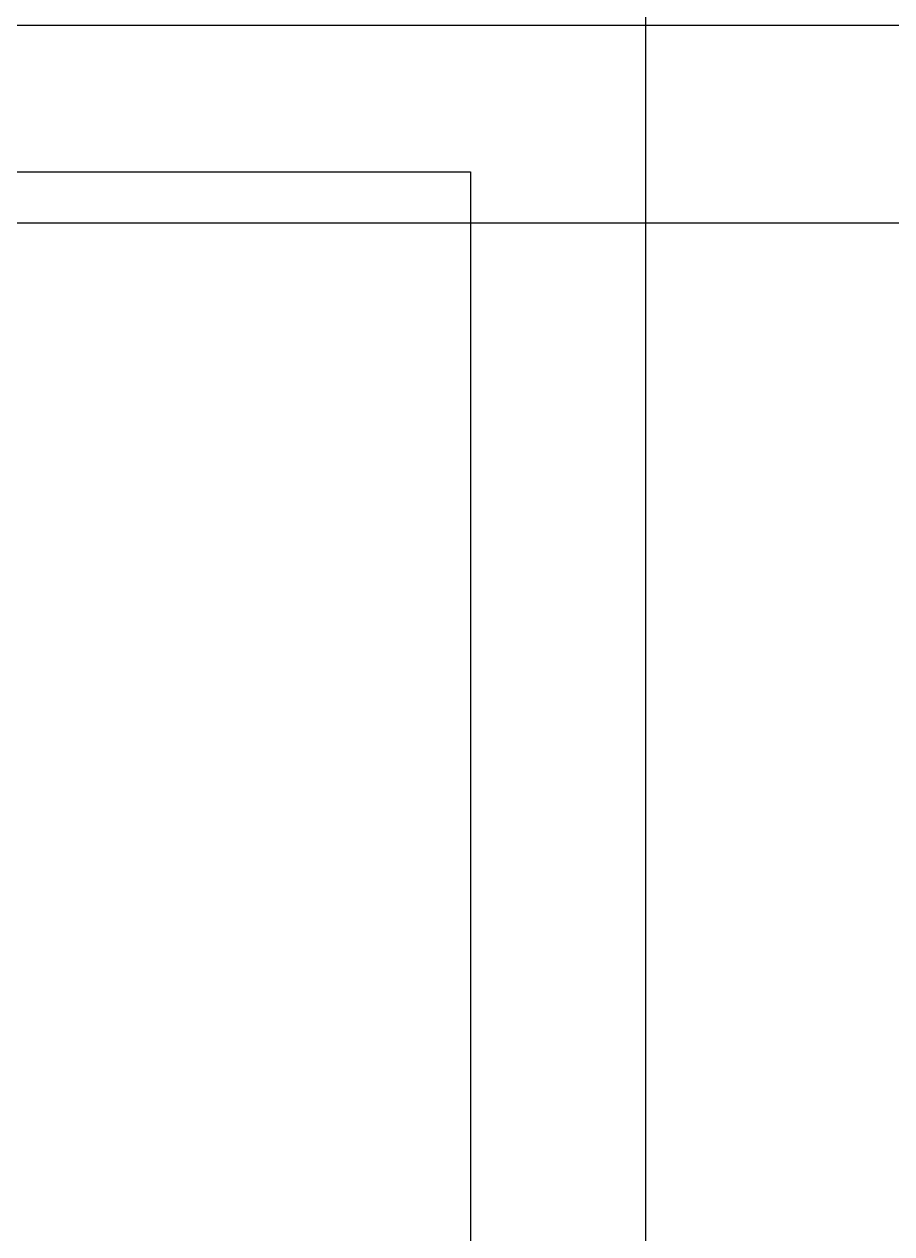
# Model space of a CAD drawing. Header units: inches. Extents: x -5 to 5328, y -4 to 5281.
# Drawn here: x 82.859 to 85.877, y 81.793 to 86.001 of the extents above; entities that cross this region are included whole.
import ezdxf

# ---------------------------------------------------------------- set-up
doc = ezdxf.new("R2010")
doc.units = ezdxf.units.IN
doc.layers.add('Bottom Layer', color=5, linetype='Continuous')
doc.layers.add('Top Layer', color=1, linetype='Continuous')

msp = doc.modelspace()

# ---------------------------------------------------------------- linework, layer by layer
at = {"layer": 'Bottom Layer'}
for p, q in [((85.0213, 80.5465), (85.0213, 102.4314)), ((68.5252, 85.487), (84.4117, 85.487)), ((84.4117, 85.487), (84.4117, 80.0006))]:
    msp.add_line(p, q, dxfattribs=at)
at = {"layer": 'Top Layer'}
for p, q in [((96.7295, 85.9965), (68.3014, 85.9965)), ((70.8284, 85.3092), (96.7295, 85.3092))]:
    msp.add_line(p, q, dxfattribs=at)

doc.saveas('drawing.dxf')
